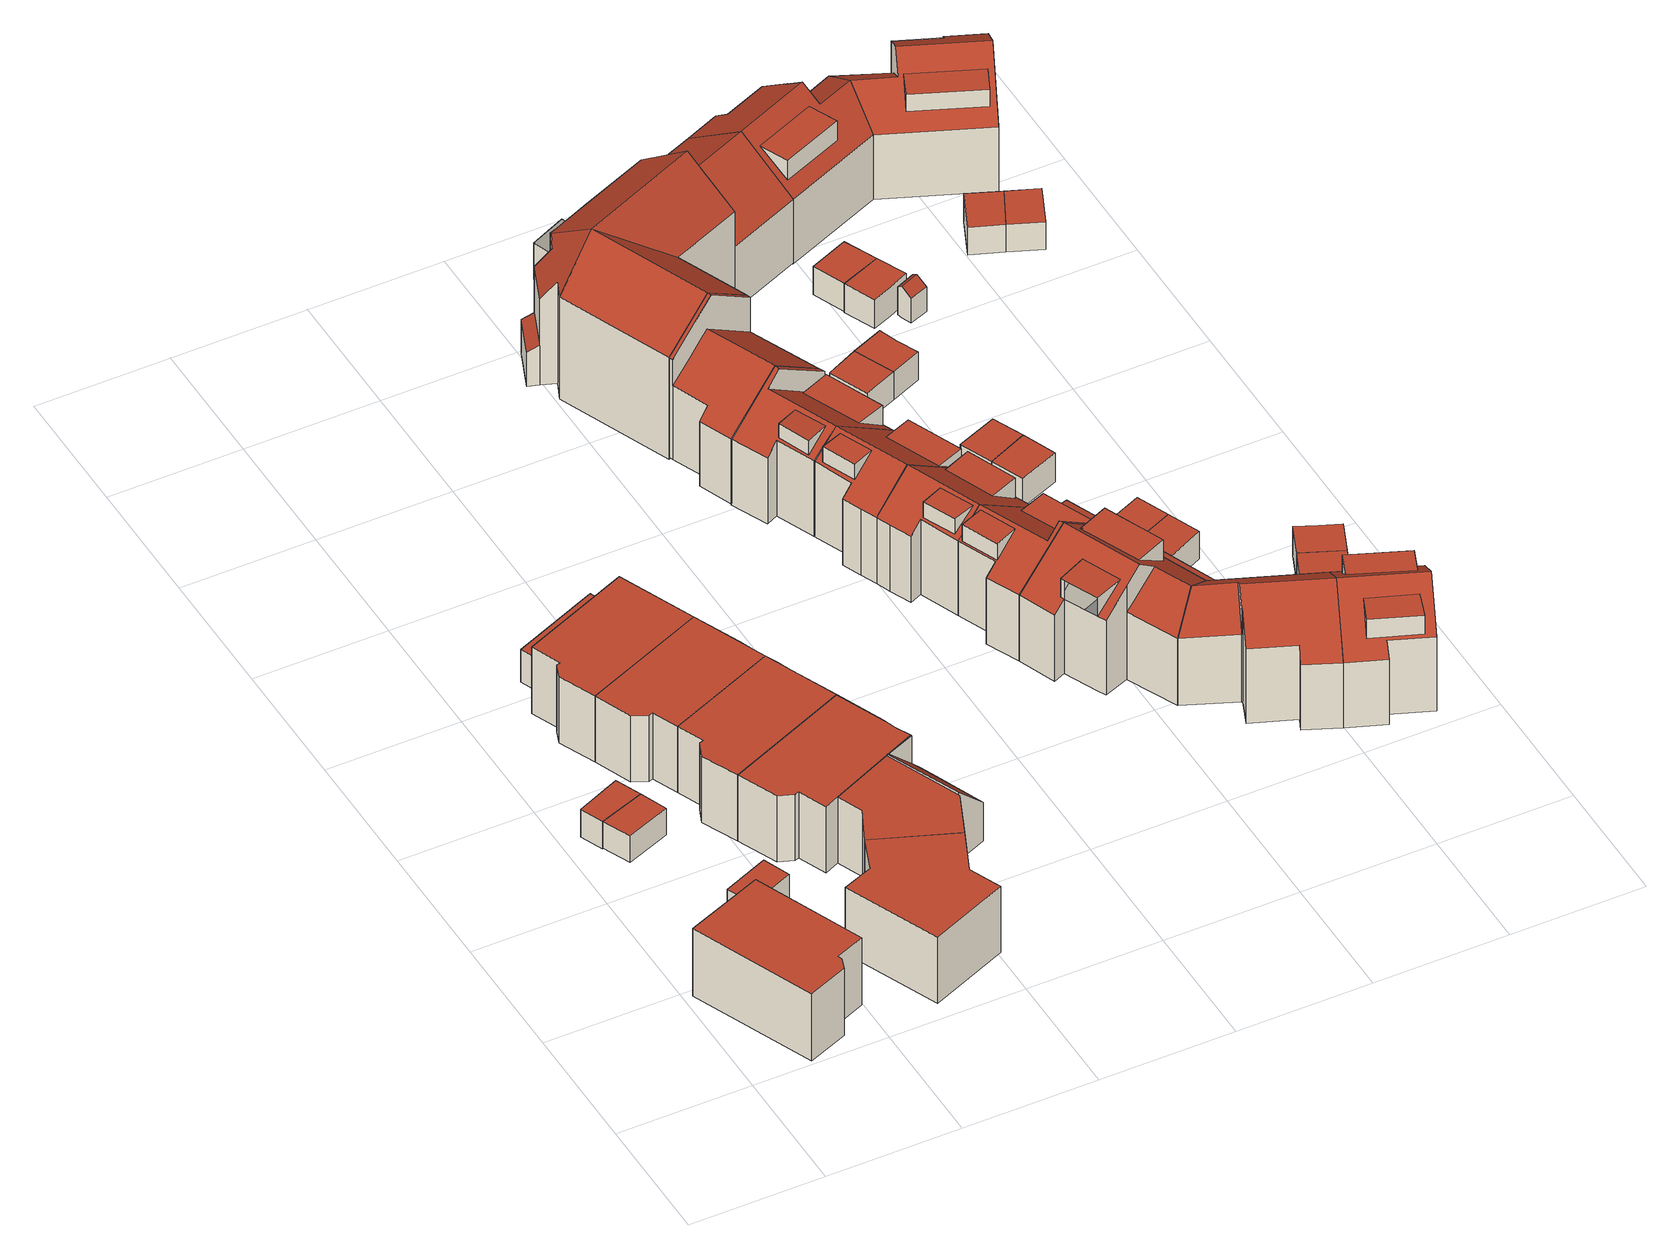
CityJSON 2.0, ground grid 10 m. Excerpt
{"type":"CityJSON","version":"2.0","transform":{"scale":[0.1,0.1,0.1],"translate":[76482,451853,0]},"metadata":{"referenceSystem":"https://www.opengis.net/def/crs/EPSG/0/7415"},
"CityObjects":{
"building1":{"type":"Building","attributes":{"Volume":345.25,"Dakoppervlakte":59.6,"Muuroppervlakte":185.3,"Vloeroppervlakte":59.6,"hoogte_Z_max_in_m_NAP":6.27,"GEB_DOEL":"woonfunctie","dateOfConstruction":"1982-01-01","measuredHeight":5.79},"geometry":[{"type":"Solid","lod":"2","boundaries":[[[[0,1,2,3,4,5,6]],[[7,8,9,10,11,12,13]],[[4,3,7,13]],[[3,2,8,7]],[[1,0,10,9]],[[0,6,11,10]],[[6,5,12,11]],[[13,12,5,4]],[[1,9,8,2]]]],"semantics":{"surfaces":[{"type":"GroundSurface"},{"type":"RoofSurface"},{"type":"WallSurface"}],"values":[[0,1,2,2,2,2,2,2,2]]}}]},
"building2":{"type":"Building","attributes":{"Volume":16.41,"Dakoppervlakte":6.98,"Muuroppervlakte":26.07,"Vloeroppervlakte":6.98,"hoogte_Z_max_in_m_NAP":2.78,"GEB_DOEL":"onbekend","dateOfConstruction":"1982-01-01","measuredHeight":2.35},"geometry":[{"type":"Solid","lod":"2","boundaries":[[[[14,15,16,17]],[[18,19,20,21]],[[21,16,15,18]],[[14,19,18,15]],[[17,20,19,14]],[[21,20,17,16]]]],"semantics":{"surfaces":[{"type":"GroundSurface"},{"type":"RoofSurface"},{"type":"WallSurface"}],"values":[[0,1,2,2,2,2]]}}]},
"building3":{"type":"Building","attributes":{"Volume":18.24,"Dakoppervlakte":8.02,"Muuroppervlakte":26.55,"Vloeroppervlakte":8.02,"hoogte_Z_max_in_m_NAP":2.78,"GEB_DOEL":"onbekend","dateOfConstruction":"1982-01-01","measuredHeight":2.28},"geometry":[{"type":"Solid","lod":"2","boundaries":[[[[22,23,24,25]],[[21,26,27,18]],[[23,18,27,24]],[[18,23,22,21]],[[25,26,21,22]],[[25,24,27,26]]]],"semantics":{"surfaces":[{"type":"GroundSurface"},{"type":"RoofSurface"},{"type":"WallSurface"}],"values":[[0,1,2,2,2,2]]}}]},
"building4":{"type":"Building","attributes":{"Volume":17.96,"Dakoppervlakte":7.63,"Muuroppervlakte":26.95,"Vloeroppervlakte":7.63,"hoogte_Z_max_in_m_NAP":2.8,"GEB_DOEL":"onbekend","dateOfConstruction":"1982-01-01","measuredHeight":2.35},"geometry":[{"type":"Solid","lod":"2","boundaries":[[[[28,29,30,31]],[[32,33,34,35]],[[28,31,33,32]],[[31,30,34,33]],[[29,35,34,30]],[[29,28,32,35]]]],"semantics":{"surfaces":[{"type":"GroundSurface"},{"type":"RoofSurface"},{"type":"WallSurface"}],"values":[[0,1,2,2,2,2]]}}]},
"building5":{"type":"Building","attributes":{"Volume":337.67,"Dakoppervlakte":59.56,"Muuroppervlakte":181.08,"Vloeroppervlakte":59.56,"hoogte_Z_max_in_m_NAP":5.97,"GEB_DOEL":"woonfunctie","dateOfConstruction":"1982-01-01","measuredHeight":5.67},"geometry":[{"type":"Solid","lod":"2","boundaries":[[[[36,37,38,39,40,41,42]],[[43,44,45,46,47,48,49]],[[39,38,49,48]],[[38,37,43,49]],[[36,42,45,44]],[[42,41,46,45]],[[40,47,46,41]],[[39,48,47,40]],[[44,43,37,36]]]],"semantics":{"surfaces":[{"type":"GroundSurface"},{"type":"RoofSurface"},{"type":"WallSurface"}],"values":[[0,1,2,2,2,2,2,2,2]]}}]},
"building6":{"type":"Building","attributes":{"Volume":324.87,"Dakoppervlakte":57.25,"Muuroppervlakte":178.39,"Vloeroppervlakte":57.25,"hoogte_Z_max_in_m_NAP":5.97,"GEB_DOEL":"woonfunctie","dateOfConstruction":"1982-01-01","measuredHeight":5.67},"geometry":[{"type":"Solid","lod":"2","boundaries":[[[[50,51,52,53,54,55,56,57,58]],[[59,60,61,62,63,64,65,66,67]],[[50,58,67,66]],[[58,57,59,67]],[[61,60,56,55]],[[55,54,62,61]],[[54,53,63,62]],[[57,56,60,59]],[[51,50,66,65,64,63,53,52]]]],"semantics":{"surfaces":[{"type":"GroundSurface"},{"type":"RoofSurface"},{"type":"WallSurface"}],"values":[[0,1,2,2,2,2,2,2,2]]}}]},
"building7":{"type":"Building","attributes":{"Volume":382.59,"Dakoppervlakte":75.91,"Muuroppervlakte":194.81,"Vloeroppervlakte":75.91,"hoogte_Z_max_in_m_NAP":5.97,"GEB_DOEL":"woonfunctie","dateOfConstruction":"1982-01-01","measuredHeight":5.69},"geometry":[{"type":"Solid","lod":"2","boundaries":[[[[68,69,70,71,72,73,74,75,76,50,58]],[[77,78,79,80,81,67,66]],[[82,83,84,85,86]],[[71,70,79,78]],[[70,69,80,79]],[[69,68,81,80]],[[68,58,67,81]],[[58,50,66,67]],[[73,72,83,82]],[[73,82,86,74]],[[71,78,77,84,83,72]],[[77,66,50,76,84]],[[76,75,74,86,85,84]]]],"semantics":{"surfaces":[{"type":"GroundSurface"},{"type":"RoofSurface"},{"type":"WallSurface"}],"values":[[0,1,1,2,2,2,2,2,2,2,2,2,2]]}}]},
"building8":{"type":"Building","attributes":{"Volume":322.99,"Dakoppervlakte":56.96,"Muuroppervlakte":178.58,"Vloeroppervlakte":56.96,"hoogte_Z_max_in_m_NAP":5.97,"GEB_DOEL":"woonfunctie","dateOfConstruction":"1982-01-01","measuredHeight":5.67},"geometry":[{"type":"Solid","lod":"2","boundaries":[[[[87,88,89,90,91,54,53,92,93]],[[63,62,94,95,96,97,98,99,100]],[[98,97,88,87]],[[54,91,94,62]],[[91,90,95,94]],[[90,89,96,95]],[[88,97,96,89]],[[53,54,62,63]],[[92,53,63,100,99,98,87,93]]]],"semantics":{"surfaces":[{"type":"GroundSurface"},{"type":"RoofSurface"},{"type":"WallSurface"}],"values":[[0,1,2,2,2,2,2,2,2]]}}]},
"building9":{"type":"Building","attributes":{"Volume":339.58,"Dakoppervlakte":60.06,"Muuroppervlakte":181.7,"Vloeroppervlakte":60.06,"hoogte_Z_max_in_m_NAP":5.97,"GEB_DOEL":"woonfunctie","dateOfConstruction":"1982-01-01","measuredHeight":5.65},"geometry":[{"type":"MultiSurface","lod":"2","boundaries":[[[101,102,103,104,105,106,107,108,88,87,109]],[[97,110,111,112,113,114,115,116,117,118,98]],[[87,88,97,98]],[[88,108,110,97]],[[108,107,111,110]],[[112,111,107,106]],[[106,105,113,112]],[[114,113,105,104]],[[104,103,115,114]],[[103,102,101,109,87,98,118,117,115]]],"semantics":{"surfaces":[{"type":"GroundSurface"},{"type":"RoofSurface"},{"type":"WallSurface"}],"values":[0,1,2,2,2,2,2,2,2,2]}}]},
"building10":{"type":"Building","attributes":{"Volume":305.53,"Dakoppervlakte":63.37,"Muuroppervlakte":164.56,"Vloeroppervlakte":56.82,"hoogte_Z_max_in_m_NAP":6.23,"GEB_DOEL":"woonfunctie","dateOfConstruction":"1982-01-01","measuredHeight":5.92},"geometry":[{"type":"Solid","lod":"2","boundaries":[[[[119,39,38,120,104,103,121,122,123,124,125]],[[49,48,126,127,128,129,130,115,114,131]],[[132,133,129,134,135,136,137]],[[121,103,115,130,133]],[[104,120,131,114]],[[120,38,49,131]],[[38,39,48,49]],[[48,39,119,126]],[[127,126,119,125]],[[133,130,129]],[[128,127,135,134]],[[134,129,128]],[[136,135,127,125,124]],[[104,114,115,103]],[[133,132,137,136,124,123,122,121]]]],"semantics":{"surfaces":[{"type":"GroundSurface"},{"type":"RoofSurface"},{"type":"WallSurface"}],"values":[[0,1,1,2,2,2,2,2,2,2,2,2,2,2,2]]}}]},
"building11":{"type":"Building","attributes":{"Volume":375.53,"Dakoppervlakte":62.54,"Muuroppervlakte":241.86,"Vloeroppervlakte":50.13,"hoogte_Z_max_in_m_NAP":11.97,"GEB_DOEL":"woonfunctie","dateOfConstruction":"1980-01-01","measuredHeight":11.51},"geometry":[{"type":"Solid","lod":"2","boundaries":[[[[138,139,140,141,142,143,144,145,146,147]],[[148,149,150,151]],[[149,152,153,154,155,150]],[[156,157,158,159]],[[158,157,160,161]],[[144,148,151,145]],[[145,151,150,146]],[[139,138,154,153]],[[154,138,147,155]],[[150,155,147,146]],[[141,160,157,142]],[[161,160,141,140,152]],[[159,148,144,143,156]],[[157,156,143,142]],[[152,149,148,159,158,161]],[[139,153,152,140]]]],"semantics":{"surfaces":[{"type":"GroundSurface"},{"type":"RoofSurface"},{"type":"WallSurface"}],"values":[[0,1,1,1,1,2,2,2,2,2,2,2,2,2,2,2]]}}]},
"building12":{"type":"Building","attributes":{"Volume":335.43,"Dakoppervlakte":43.65,"Muuroppervlakte":190.45,"Vloeroppervlakte":50.84,"hoogte_Z_max_in_m_NAP":9.4,"GEB_DOEL":"woonfunctie","dateOfConstruction":"1980-01-01","measuredHeight":8.96},"children":["building12-1","building12-2"],"geometry":[{"type":"Solid","lod":"2","boundaries":[[[[162,163,164,165,166,167,168,169,170]],[[171,172,173,174],[175,176,177,178]],[[179,180,171,174,181,150,155,182],[183,184,185,186]],[[151,150,181,187]],[[165,164,182,155]],[[179,182,164,163]],[[162,180,179,163]],[[162,170,171,180]],[[172,169,168,173]],[[167,166,150,151]],[[173,187,181,174]],[[187,173,168,167,151]],[[169,172,171,170]],[[166,165,155,150]],[[178,188,189,175]],[[188,178,177]],[[189,188,177,176]],[[189,176,175]],[[190,191,186,185]],[[190,184,183,191]],[[183,186,191]],[[190,185,184]]]],"semantics":{"surfaces":[{"type":"GroundSurface"},{"type":"RoofSurface"},{"type":"WallSurface"}],"values":[[0,1,1,1,2,2,2,2,2,2,2,2,2,2,1,2,2,2,1,2,2,2]]}}]},
"building12-1":{"type":"BuildingInstallation","attributes":{"relationToConstruction":"outside"},"parents":["building12"],"geometry":[{"type":"MultiSurface","lod":"2","boundaries":[[[178,188,189,175]],[[188,178,177]],[[189,188,177,176]],[[189,176,175]]],"semantics":{"surfaces":[{"type":"RoofSurface"},{"type":"WallSurface"}],"values":[0,1,1,1]}}]},
"building12-2":{"type":"BuildingInstallation","attributes":{"relationToConstruction":"outside"},"parents":["building12"],"geometry":[{"type":"MultiSurface","lod":"2","boundaries":[[[190,191,186,185]],[[190,184,183,191]],[[183,186,191]],[[190,185,184]]],"semantics":{"surfaces":[{"type":"RoofSurface"},{"type":"WallSurface"}],"values":[0,1,1,1]}}]},
"building13":{"type":"Building","attributes":{"Volume":1515.26,"Dakoppervlakte":189.24,"Muuroppervlakte":507.27,"Vloeroppervlakte":148.88,"hoogte_Z_max_in_m_NAP":11.97,"GEB_DOEL":"woonfunctie","dateOfConstruction":"1980-01-01","measuredHeight":11.65},"geometry":[{"type":"Solid","lod":"2","boundaries":[[[[192,193,194,195,196,197,198,199,200,201,202,203,204,205,206,207,208,209,210,211]],[[212,213,214,215,216]],[[217,218,219,220,221,222]],[[223,224,225,226,227,228,229]],[[230,227,226,231,232,233,234]],[[226,235,236,231]],[[226,225,237,160,157]],[[238,239,240,241,242]],[[157,156,235,226]],[[204,160,237,225,206,205]],[[157,160,204,203]],[[201,200,236,235]],[[232,231,236,200,199,198]],[[230,195,194,193,228,227]],[[193,192,240,229,228]],[[225,224,207,206]],[[238,242,241,211,210,209]],[[209,208,239,238]],[[240,192,211,241]],[[229,240,239,223]],[[222,221,220,214,213,212]],[[216,217,222,212]],[[215,219,218,217,216]],[[219,215,196,195,230,234,233,232,198,197,214,220]],[[203,202,156,157]],[[235,156,202,201]],[[196,215,214,197]],[[224,223,239,208,207]]]],"semantics":{"surfaces":[{"type":"GroundSurface"},{"type":"OuterCeilingSurface"},{"type":"OuterFloorSurface"},{"type":"RoofSurface"},{"type":"WallSurface"}],"values":[[0,1,2,3,3,3,3,3,3,4,4,4,4,4,4,4,4,4,4,4,4,4,4,4,4,4,4,4]]}}]},
"building14":{"type":"Building","attributes":{"Volume":322.81,"Dakoppervlakte":43.63,"Muuroppervlakte":170.34,"Vloeroppervlakte":49.44,"hoogte_Z_max_in_m_NAP":8.49,"GEB_DOEL":"woonfunctie","dateOfConstruction":"1980-01-01","measuredHeight":8.09},"children":["building14-1","building14-2"],"geometry":[{"type":"Solid","lod":"2","boundaries":[[[[243,162,170,169,244,245,246,247,248]],[[249,250,172,171],[251,252,253,254]],[[255,256,249,171,180,257,258],[259,260,261,262]],[[243,248,258,257]],[[248,247,255,258]],[[256,255,247,246]],[[162,243,257,180]],[[244,169,172,250]],[[170,171,172,169]],[[256,246,245,244,250,249]],[[170,162,180,171]],[[254,263,264,251]],[[263,254,253]],[[264,263,253,252]],[[264,252,251]],[[262,261,265,266]],[[265,260,259,266]],[[259,262,266]],[[265,261,260]]]],"semantics":{"surfaces":[{"type":"GroundSurface"},{"type":"RoofSurface"},{"type":"WallSurface"}],"values":[[0,1,1,2,2,2,2,2,2,2,2,1,2,2,2,1,2,2,2]]}}]},
"building14-1":{"type":"BuildingInstallation","attributes":{"relationToConstruction":"outside"},"parents":["building14"],"geometry":[{"type":"MultiSurface","lod":"2","boundaries":[[[254,263,264,251]],[[263,254,253]],[[264,263,253,252]],[[264,252,251]]],"semantics":{"surfaces":[{"type":"RoofSurface"},{"type":"WallSurface"}],"values":[0,1,1,1]}}]},
"building14-2":{"type":"BuildingInstallation","attributes":{"relationToConstruction":"outside"},"parents":["building14"],"geometry":[{"type":"MultiSurface","lod":"2","boundaries":[[[262,261,265,266]],[[265,260,259,266]],[[259,262,266]],[[265,261,260]]],"semantics":{"surfaces":[{"type":"RoofSurface"},{"type":"WallSurface"}],"values":[0,1,1,1]}}]},
"building15":{"type":"Building","attributes":{"Volume":328.59,"Dakoppervlakte":45.62,"Muuroppervlakte":171.28,"Vloeroppervlakte":50.41,"hoogte_Z_max_in_m_NAP":8.48,"GEB_DOEL":"woonfunctie","dateOfConstruction":"1980-01-01","measuredHeight":8.07},"children":["building15-1","building15-2"],"geometry":[{"type":"Solid","lod":"2","boundaries":[[[[267,268,246,245,244,269,270,271,272]],[[273,250,249,274],[275,276,277,278]],[[256,279,280,281,282,274,249],[283,284,285,286]],[[268,267,280,279]],[[281,280,267,272]],[[272,271,282,281]],[[279,256,246,268]],[[269,244,250,273]],[[249,250,244,245]],[[273,274,282,271,270,269]],[[246,256,249,245]],[[287,288,275,278]],[[287,277,276,288]],[[276,275,288]],[[287,278,277]],[[283,286,289,290]],[[289,285,284,290]],[[284,283,290]],[[289,286,285]]]],"semantics":{"surfaces":[{"type":"GroundSurface"},{"type":"RoofSurface"},{"type":"WallSurface"}],"values":[[0,1,1,2,2,2,2,2,2,2,2,1,2,2,2,1,2,2,2]]}}]},
"building15-1":{"type":"BuildingInstallation","attributes":{"relationToConstruction":"outside"},"parents":["building15"],"geometry":[{"type":"MultiSurface","lod":"2","boundaries":[[[287,288,275,278]],[[287,277,276,288]],[[276,275,288]],[[287,278,277]]],"semantics":{"surfaces":[{"type":"RoofSurface"},{"type":"WallSurface"}],"values":[0,1,1,1]}}]},
"building15-2":{"type":"BuildingInstallation","attributes":{"relationToConstruction":"outside"},"parents":["building15"],"geometry":[{"type":"MultiSurface","lod":"2","boundaries":[[[283,286,289,290]],[[289,285,284,290]],[[284,283,290]],[[289,286,285]]],"semantics":{"surfaces":[{"type":"RoofSurface"},{"type":"WallSurface"}],"values":[0,1,1,1]}}]},
"building16":{"type":"Building","attributes":{"Volume":616.92,"Dakoppervlakte":103.65,"Muuroppervlakte":271.67,"Vloeroppervlakte":102.09,"hoogte_Z_max_in_m_NAP":9.38,"GEB_DOEL":"woonfunctie","dateOfConstruction":"1980-01-01","measuredHeight":9.01},"children":["building16-1"],"geometry":[{"type":"MultiSurface","lod":"2","boundaries":[[[291,292,293,294,295,296,297,298,299,300,301,302,303,304,305,306]],[[307,308,309,310,311,312,313,314,315,316,317]],[[318,313,312,319,320,321],[322,323,324,325]],[[326,327,320,319,328]],[[329,330,331,332]],[[333,334,335,336]],[[307,337,338,339,308]],[[316,315,294,293]],[[310,309,316,293,292,291]],[[310,291,306,311]],[[311,306,326]],[[321,320,304,303]],[[313,318,329,297,296]],[[327,326,306,305]],[[320,327,305,304]],[[311,326,328,319,312]],[[314,295,294,315]],[[329,332,334,298,297]],[[298,334,333,299]],[[336,335,301,300]],[[299,333,336,300]],[[302,301,335,334,332,331]],[[321,330,329,318]],[[303,302,331,330]],[[313,296,295,314]],[[303,330,321]],[[337,307,317]],[[337,317,316,338]],[[309,308,339]],[[324,340,341,325]],[[340,324,323]],[[341,340,323,322]],[[322,325,341]]],"semantics":{"surfaces":[{"type":"GroundSurface"},{"type":"RoofSurface"},{"type":"WallSurface"}],"values":[0,1,1,1,1,1,1,2,2,2,2,2,2,2,2,2,2,2,2,2,2,2,2,2,2,2,2,2,2,1,2,2,2]}}]},
"building16-1":{"type":"BuildingInstallation","attributes":{"relationToConstruction":"outside"},"parents":["building16"],"geometry":[{"type":"MultiSurface","lod":"2","boundaries":[[[324,340,341,325]],[[340,324,323]],[[341,340,323,322]],[[322,325,341]]],"semantics":{"surfaces":[{"type":"RoofSurface"},{"type":"WallSurface"}],"values":[0,1,1,1]}}]},
"building17":{"type":"Building","attributes":{"Volume":395.65,"Dakoppervlakte":68.21,"Muuroppervlakte":217.73,"Vloeroppervlakte":75.3,"hoogte_Z_max_in_m_NAP":9.38,"GEB_DOEL":"woonfunctie","dateOfConstruction":"1980-01-01","measuredHeight":8.97},"children":["building17-1","building17-2"],"geometry":[{"type":"Solid","lod":"2","boundaries":[[[[296,295,342,343,271,270,269,344,345,346,347,348,349,299,298,297]],[[273,274,350,351,352,353,354],[355,356,357,358]],[[332,359,360,361,362,363,329]],[[333,364,365,334]],[[313,366,350,274,282,367,368,314],[369,370,371,372]],[[318,373,366,313]],[[273,269,270,274]],[[360,347,346,361]],[[362,361,346,345]],[[298,334,332,329,297]],[[348,347,360,359,365]],[[365,364,349,348]],[[349,364,333,299]],[[332,334,365,359]],[[313,296,297,329,318]],[[270,271,282,274]],[[269,273,354,344]],[[343,342,368,367]],[[368,342,295,314]],[[295,296,313,314]],[[318,329,363,352,373]],[[352,363,362,353]],[[350,366,373,352,351]],[[282,271,343,367]],[[353,362,345,344,354]],[[333,334,298,299]],[[374,375,355,358]],[[374,357,356,375]],[[356,355,375]],[[374,358,357]],[[371,376,377,372]],[[376,370,369,377]],[[369,372,377]],[[376,371,370]]]],"semantics":{"surfaces":[{"type":"GroundSurface"},{"type":"RoofSurface"},{"type":"WallSurface"}],"values":[[0,1,1,1,1,1,2,2,2,2,2,2,2,2,2,2,2,2,2,2,2,2,2,2,2,2,1,2,2,2,1,2,2,2]]}}]},
"building17-1":{"type":"BuildingInstallation","attributes":{"relationToConstruction":"outside"},"parents":["building17"],"geometry":[{"type":"MultiSurface","lod":"2","boundaries":[[[374,375,355,358]],[[374,357,356,375]],[[356,355,375]],[[374,358,357]]],"semantics":{"surfaces":[{"type":"RoofSurface"},{"type":"WallSurface"}],"values":[0,1,1,1]}}]},
"building17-2":{"type":"BuildingInstallation","attributes":{"relationToConstruction":"outside"},"parents":["building17"],"geometry":[{"type":"MultiSurface","lod":"2","boundaries":[[[371,376,377,372]],[[376,370,369,377]],[[369,372,377]],[[376,371,370]]],"semantics":{"surfaces":[{"type":"RoofSurface"},{"type":"WallSurface"}],"values":[0,1,1,1]}}]},
"building18":{"type":"Building","attributes":{"Volume":498.92,"Dakoppervlakte":86.49,"Muuroppervlakte":239.54,"Vloeroppervlakte":68.84,"hoogte_Z_max_in_m_NAP":9.39,"GEB_DOEL":"woonfunctie","dateOfConstruction":"1980-01-01","measuredHeight":9.01},"geometry":[{"type":"MultiSurface","lod":"2","boundaries":[[[304,303,378,379,380,381,382,383,384,385,305]],[[386,387,388,389,390,391,392,393]],[[320,394,392,391,395,321]],[[394,320,327,396,397]],[[320,304,305,327]],[[392,394,397,396,393]],[[303,304,320,321]],[[321,395,378,303]],[[391,390,380,379,378,395]],[[390,389,381,380]],[[382,381,389,388]],[[383,382,388,387]],[[384,383,387,386]],[[393,385,384,386]],[[396,327,305,385]]],"semantics":{"surfaces":[{"type":"GroundSurface"},{"type":"RoofSurface"},{"type":"WallSurface"}],"values":[0,1,1,1,2,2,2,2,2,2,2,2,2,2,2]}}]},
"building19":{"type":"Building","attributes":{"Volume":20.35,"Dakoppervlakte":8.41,"Muuroppervlakte":28.2,"Vloeroppervlakte":8.41,"hoogte_Z_max_in_m_NAP":2.88,"GEB_DOEL":"onbekend","dateOfConstruction":"1980-01-01","measuredHeight":2.42},"geometry":[{"type":"Solid","lod":"2","boundaries":[[[[398,399,400,401]],[[402,403,404,405]],[[401,405,404,398]],[[401,400,402,405]],[[402,400,399,403]],[[399,398,404,403]]]],"semantics":{"surfaces":[{"type":"GroundSurface"},{"type":"RoofSurface"},{"type":"WallSurface"}],"values":[[0,1,2,2,2,2]]}}]},
"building20":{"type":"Building","attributes":{"Volume":20.08,"Dakoppervlakte":8.28,"Muuroppervlakte":28.1,"Vloeroppervlakte":8.28,"hoogte_Z_max_in_m_NAP":2.88,"GEB_DOEL":"onbekend","dateOfConstruction":"1980-01-01","measuredHeight":2.43},"geometry":[{"type":"Solid","lod":"2","boundaries":[[[[406,407,408,409]],[[410,411,412,413]],[[411,406,409,412]],[[409,408,413,412]],[[407,410,413,408]],[[407,406,411,410]]]],"semantics":{"surfaces":[{"type":"GroundSurface"},{"type":"RoofSurface"},{"type":"WallSurface"}],"values":[[0,1,2,2,2,2]]}}]},
"building21":{"type":"Building","attributes":{"Volume":20.6,"Dakoppervlakte":8.36,"Muuroppervlakte":28.66,"Vloeroppervlakte":8.36,"hoogte_Z_max_in_m_NAP":2.88,"GEB_DOEL":"onbekend","dateOfConstruction":"1980-01-01","measuredHeight":2.46},"geometry":[{"type":"Solid","lod":"2","boundaries":[[[[414,415,416,417]],[[411,418,419,412]],[[414,417,418,411]],[[417,416,419,418]],[[415,412,419,416]],[[414,411,412,415]]]],"semantics":{"surfaces":[{"type":"GroundSurface"},{"type":"RoofSurface"},{"type":"WallSurface"}],"values":[[0,1,2,2,2,2]]}}]},
"building22":{"type":"Building","attributes":{"Volume":19.69,"Dakoppervlakte":8.17,"Muuroppervlakte":27.72,"Vloeroppervlakte":8.17,"hoogte_Z_max_in_m_NAP":2.88,"GEB_DOEL":"onbekend","dateOfConstruction":"1980-01-01","measuredHeight":2.41},"geometry":[{"type":"Solid","lod":"2","boundaries":[[[[420,399,398,421,422]],[[423,404,403,424,425]],[[399,420,424,403]],[[398,404,423,421]],[[398,399,403,404]],[[420,422,421,423,425,424]]]],"semantics":{"surfaces":[{"type":"GroundSurface"},{"type":"RoofSurface"},{"type":"WallSurface"}],"values":[[0,1,2,2,2,2]]}}]},
"building23":{"type":"Building","attributes":{"Volume":362.12,"Dakoppervlakte":61.86,"Muuroppervlakte":196.17,"Vloeroppervlakte":49.76,"hoogte_Z_max_in_m_NAP":9.35,"GEB_DOEL":"woonfunctie","dateOfConstruction":"1980-01-01","measuredHeight":8.82},"geometry":[{"type":"Solid","lod":"2","boundaries":[[[[426,427,428,429,430,431,432,433]],[[434,435,436,437,438,439]],[[440,441,438,437]],[[432,431,439,438]],[[434,439,431,430]],[[430,429,435,434]],[[436,435,429,428]],[[436,428,427,426,440,437]],[[426,433,441,440]],[[441,433,432,438]]]],"semantics":{"surfaces":[{"type":"GroundSurface"},{"type":"RoofSurface"},{"type":"WallSurface"}],"values":[[0,1,1,2,2,2,2,2,2,2]]}}]},
"building24":{"type":"Building","attributes":{"Volume":393.18,"Dakoppervlakte":43.6,"Muuroppervlakte":200.98,"Vloeroppervlakte":51.48,"hoogte_Z_max_in_m_NAP":9.39,"GEB_DOEL":"woonfunctie","dateOfConstruction":"1980-01-01","measuredHeight":9},"children":["building24-1","building24-2"],"geometry":[{"type":"Solid","lod":"2","boundaries":[[[[442,443,444,445,380,379,378,446]],[[447,448,391,390,449,450],[451,452,453,454]],[[448,455,395,391],[456,457,458,459]],[[378,395,455,446]],[[447,450,444,443]],[[445,449,390,380]],[[390,391,395,378,379,380]],[[455,448,447,443,442,446]],[[450,449,445,444]],[[451,454,460,461]],[[460,454,453]],[[452,461,460,453]],[[461,452,451]],[[462,463,456,459]],[[462,459,458]],[[457,463,462,458]],[[463,457,456]]]],"semantics":{"surfaces":[{"type":"GroundSurface"},{"type":"RoofSurface"},{"type":"WallSurface"}],"values":[[0,1,1,2,2,2,2,2,2,1,2,2,2,1,2,2,2]]}}]},
"building24-1":{"type":"BuildingInstallation","attributes":{"relationToConstruction":"outside"},"parents":["building24"],"geometry":[{"type":"MultiSurface","lod":"2","boundaries":[[[451,454,460,461]],[[460,454,453]],[[452,461,460,453]],[[461,452,451]]],"semantics":{"surfaces":[{"type":"RoofSurface"},{"type":"WallSurface"}],"values":[0,1,1,1]}}]},
"building24-2":{"type":"BuildingInstallation","attributes":{"relationToConstruction":"outside"},"parents":["building24"],"geometry":[{"type":"MultiSurface","lod":"2","boundaries":[[[462,463,456,459]],[[462,459,458]],[[457,463,462,458]],[[463,457,456]]],"semantics":{"surfaces":[{"type":"RoofSurface"},{"type":"WallSurface"}],"values":[0,1,1,1]}}]},
"building25":{"type":"Building","attributes":{"Volume":20.46,"Dakoppervlakte":8.48,"Muuroppervlakte":28.25,"Vloeroppervlakte":8.48,"hoogte_Z_max_in_m_NAP":2.88,"GEB_DOEL":"onbekend","dateOfConstruction":"1980-01-01","measuredHeight":2.41},"geometry":[{"type":"Solid","lod":"2","boundaries":[[[[464,465,466,467]],[[468,469,470,471]],[[467,466,468,471]],[[465,469,468,466]],[[470,469,465,464]],[[464,467,471,470]]]],"semantics":{"surfaces":[{"type":"GroundSurface"},{"type":"RoofSurface"},{"type":"WallSurface"}],"values":[[0,1,2,2,2,2]]}}]},
"building26":{"type":"Building","attributes":{"Volume":19.49,"Dakoppervlakte":7.92,"Muuroppervlakte":27.95,"Vloeroppervlakte":7.92,"hoogte_Z_max_in_m_NAP":2.88,"GEB_DOEL":"onbekend","dateOfConstruction":"1980-01-01","measuredHeight":2.46},"geometry":[{"type":"Solid","lod":"2","boundaries":[[[[472,473,474,475,476]],[[477,468,471,478,479]],[[476,475,478,471]],[[472,468,477,473]],[[472,476,471,468]],[[475,474,473,477,479,478]]]],"semantics":{"surfaces":[{"type":"GroundSurface"},{"type":"RoofSurface"},{"type":"WallSurface"}],"values":[[0,1,2,2,2,2]]}}]},
"building27":{"type":"Building","attributes":{"Volume":21.05,"Dakoppervlakte":8.6,"Muuroppervlakte":28.87,"Vloeroppervlakte":8.6,"hoogte_Z_max_in_m_NAP":2.88,"GEB_DOEL":"onbekend","dateOfConstruction":"1980-01-01","measuredHeight":2.45},"geometry":[{"type":"Solid","lod":"2","boundaries":[[[[480,481,482,483]],[[484,485,486,487]],[[481,480,485,484]],[[480,483,486,485]],[[482,487,486,483]],[[481,484,487,482]]]],"semantics":{"surfaces":[{"type":"GroundSurface"},{"type":"RoofSurface"},{"type":"WallSurface"}],"values":[[0,1,2,2,2,2]]}}]},
"building28":{"type":"Building","attributes":{"Volume":4.6,"Dakoppervlakte":2.29,"Muuroppervlakte":13.05,"Vloeroppervlakte":1.83,"hoogte_Z_max_in_m_NAP":3.24,"GEB_DOEL":"onbekend","dateOfConstruction":"1980-01-01","measuredHeight":2.76},"geometry":[{"type":"Solid","lod":"2","boundaries":[[[[488,489,490,491,492,493]],[[494,495,496,497]],[[498,499,495,494]],[[489,488,499,498]],[[497,496,492,491]],[[494,497,491,490]],[[496,495,499,488,493,492]],[[490,489,498,494]]]],"semantics":{"surfaces":[{"type":"GroundSurface"},{"type":"RoofSurface"},{"type":"WallSurface"}],"values":[[0,1,1,2,2,2,2,2]]}}]},
"building29":{"type":"Building","attributes":{"Volume":510.35,"Dakoppervlakte":72.07,"Muuroppervlakte":240.95,"Vloeroppervlakte":69.08,"hoogte_Z_max_in_m_NAP":9.35,"GEB_DOEL":"woonfunctie","dateOfConstruction":"1980-01-01","measuredHeight":8.97},"children":["building29-1"],"geometry":[{"type":"Solid","lod":"2","boundaries":[[[[500,501,502,503,504,505,506,507,508,509]],[[510,511,512,513,514,515,439,438]],[[516,510,438,441,517,518],[519,520,521,522]],[[523,516,518,524,525]],[[500,509,514,513]],[[508,507,439,515]],[[439,507,506,505,441,438]],[[517,441,505,504]],[[517,504,503,518]],[[518,503,502,524]],[[525,524,502,501]],[[523,525,512,511]],[[511,510,516,523]],[[512,525,501,500,513]],[[509,508,515,514]],[[526,519,522,527]],[[520,526,527,521]],[[520,519,526]],[[527,522,521]]]],"semantics":{"surfaces":[{"type":"GroundSurface"},{"type":"RoofSurface"},{"type":"WallSurface"}],"values":[[0,1,1,1,2,2,2,2,2,2,2,2,2,2,2,1,2,2,2]]}}]},
"building29-1":{"type":"BuildingInstallation","attributes":{"relationToConstruction":"outside"},"parents":["building29"],"geometry":[{"type":"MultiSurface","lod":"2","boundaries":[[[526,519,522,527]],[[520,526,527,521]],[[520,519,526]],[[527,522,521]]],"semantics":{"surfaces":[{"type":"RoofSurface"},{"type":"WallSurface"}],"values":[0,1,1,1]}}]},
"building30":{"type":"Building","attributes":{"Volume":20.23,"Dakoppervlakte":8.28,"Muuroppervlakte":28.33,"Vloeroppervlakte":8.28,"hoogte_Z_max_in_m_NAP":2.88,"GEB_DOEL":"onbekend","dateOfConstruction":"1980-01-01","measuredHeight":2.44},"geometry":[{"type":"Solid","lod":"2","boundaries":[[[[481,528,529,530,482]],[[484,487,531,532,533]],[[482,487,484,481]],[[482,530,531,487]],[[528,481,484,533]],[[531,530,529,528,533,532]]]],"semantics":{"surfaces":[{"type":"GroundSurface"},{"type":"RoofSurface"},{"type":"WallSurface"}],"values":[[0,1,2,2,2,2]]}}]},
"building31":{"type":"Building","attributes":{"Volume":20.16,"Dakoppervlakte":8.41,"Muuroppervlakte":28.02,"Vloeroppervlakte":8.41,"hoogte_Z_max_in_m_NAP":2.88,"GEB_DOEL":"onbekend","dateOfConstruction":"1980-01-01","measuredHeight":2.4},"geometry":[{"type":"Solid","lod":"2","boundaries":[[[[534,535,536,537]],[[538,539,540,541]],[[534,537,538,541]],[[536,539,538,537]],[[539,536,535,540]],[[535,534,541,540]]]],"semantics":{"surfaces":[{"type":"GroundSurface"},{"type":"RoofSurface"},{"type":"WallSurface"}],"values":[[0,1,2,2,2,2]]}}]},
"building32":{"type":"Building","attributes":{"Volume":19.81,"Dakoppervlakte":8.22,"Muuroppervlakte":27.88,"Vloeroppervlakte":8.22,"hoogte_Z_max_in_m_NAP":2.88,"GEB_DOEL":"onbekend","dateOfConstruction":"1980-01-01","measuredHeight":2.41},"geometry":[{"type":"Solid","lod":"2","boundaries":[[[[542,543,534,537]],[[541,544,545,538]],[[534,543,544,541]],[[543,542,545,544]],[[537,538,545,542]],[[537,534,541,538]]]],"semantics":{"surfaces":[{"type":"GroundSurface"},{"type":"RoofSurface"},{"type":"WallSurface"}],"values":[[0,1,2,2,2,2]]}}]},
"building33":{"type":"Building","attributes":{"Volume":521.34,"Dakoppervlakte":74.63,"Muuroppervlakte":242.08,"Vloeroppervlakte":71.01,"hoogte_Z_max_in_m_NAP":9.38,"GEB_DOEL":"woonfunctie","dateOfConstruction":"1980-01-01","measuredHeight":8.98},"children":["building33-1"],"geometry":[{"type":"Solid","lod":"2","boundaries":[[[[546,547,548,504,503,502,549,550,551,552]],[[553,554,555,556,518,517],[557,558,559,560]],[[561,562,563,564,555,554]],[[556,565,524,518]],[[563,562,552,551]],[[551,550,564,563]],[[503,504,517,518]],[[553,517,504,548]],[[547,554,553,548]],[[502,524,565,549]],[[503,518,524,502]],[[550,549,565,556,555,564]],[[554,547,546,561]],[[561,546,552,562]],[[566,567,560,559]],[[566,559,558]],[[557,567,566,558]],[[557,560,567]]]],"semantics":{"surfaces":[{"type":"GroundSurface"},{"type":"RoofSurface"},{"type":"WallSurface"}],"values":[[0,1,1,1,2,2,2,2,2,2,2,2,2,2,1,2,2,2]]}}]},
"building33-1":{"type":"BuildingInstallation","attributes":{"relationToConstruction":"outside"},"parents":["building33"],"geometry":[{"type":"MultiSurface","lod":"2","boundaries":[[[566,567,560,559]],[[566,559,558]],[[557,567,566,558]],[[557,560,567]]],"semantics":{"surfaces":[{"type":"RoofSurface"},{"type":"WallSurface"}],"values":[0,1,1,1]}}]}
},
"vertices":[
[44,1,5],[6,93,5],[64,116,5],[98,34,5],[76,25,5],[77,22,5],[74,13,5],[98,34,63],[64,116,63],[6,93,63],[44,1,63],[74,13,63],[77,22,63],[76,25,63],
[48,278,4],[56,259,4],[22,247,4],[15,264,4],[56,259,28],[48,278,28],[15,264,28],[22,247,28],
[22,247,5],[56,259,5],[64,239,5],[31,226,5],[31,226,28],[64,239,28],
[62,151,4],[96,165,4],[104,145,4],[71,131,4],[62,151,28],[71,131,28],[104,145,28],[96,165,28],
[113,85,3],[136,94,3],[146,120,3],[206,96,3],[192,63,3],[202,39,3],[143,14,3],[136,94,60],[113,85,60],[143,14,60],[202,39,60],[192,63,60],[206,96,60],[146,120,60],
[150,363,3],[165,328,3],[169,317,3],[173,308,3],[91,274,3],[83,293,3],[80,292,3],[69,297,3],[58,325,3],[69,297,60],[80,292,60],[83,293,60],[91,274,60],[173,308,60],[169,317,60],[165,328,60],[150,363,60],[58,325,60],
[46,352,3],[50,363,3],[53,364,3],[44,386,3],[61,393,3],[52,416,3],[117,443,3],[122,430,3],[126,420,3],[126,420,60],[44,386,60],[53,364,60],[50,363,60],[46,352,60],[52,416,31],[61,393,31],[126,420,31],[122,430,31],[117,443,31],
[196,253,3],[103,214,3],[91,241,3],[96,253,3],[99,254,3],[177,299,3],[181,288,3],[99,254,60],[96,253,60],[91,241,60],[103,214,60],[196,253,60],[181,288,60],[177,299,60],
[214,208,3],[215,206,3],[220,196,3],[150,165,3],[139,160,3],[130,181,3],[127,180,3],[116,184,3],[211,217,3],[116,184,60],[127,180,60],[130,181,60],[139,160,60],[150,165,60],[220,196,60],[215,206,60],[214,208,60],[211,217,60],
[220,129,3],[158,146,3],[220,195,3],[223,189,3],[228,177,3],[243,140,3],[220,130,3],[220,129,60],[220,130,60],[197,185,60],[199,186,60],[220,195,60],[158,146,60],[223,189,36],[220,195,36],[197,185,62],[220,130,62],[243,140,36],[228,177,36],
[242,528,5],[250,532,5],[239,559,5],[238,562,5],[274,577,5],[311,593,5],[312,590,5],[334,537,5],[293,520,5],[252,503,5],[312,590,60],[271,572,94],[293,520,94],[334,537,61],[239,559,69],[250,532,68],[242,528,61],[252,503,61],[311,593,90],[274,577,120],[275,574,120],[312,590,90],[238,562,91],[239,559,91],
[285,451,4],[273,480,4],[264,476,4],[252,503,4],[293,520,4],[334,537,4],[336,533,4],[358,481,4],[305,459,4],[305,459,85],[358,481,42],[336,533,42],[283,511,85],[314,521,61],[336,531,43],[354,487,43],[332,478,61],[273,480,69],[285,451,69],[294,516,94],[264,476,61],[284,457,70],[275,481,70],[290,487,83],[300,464,83],[336,533,61],[354,487,60],[336,531,60],[275,481,82],[284,457,82],
[210,695,3],[221,691,3],[227,704,3],[227,705,3],[233,707,3],[261,719,3],[312,740,3],[327,705,3],[342,668,3],[289,646,3],[311,593,3],[274,577,3],[238,562,3],[206,640,3],[203,647,3],[209,661,3],[198,665,3],[190,668,3],[191,670,3],[202,698,3],[253,738,35],[257,728,35],[261,719,35],[233,707,35],[226,726,35],[226,726,66],[230,716,66],[233,707,66],[261,719,66],[257,728,66],[253,738,66],[198,665,77],[209,661,91],[203,647,91],[237,667,120],[227,704,91],[221,691,91],[210,695,77],[227,705,91],[327,705,120],[312,740,91],[261,719,91],[233,707,91],[289,646,90],[342,668,90],[206,640,91],[190,668,32],[198,665,37],[210,695,37],[202,698,32],[191,670,32],
[297,422,4],[381,426,4],[328,404,4],[299,392,4],[294,404,4],[288,418,4],[328,404,85],[381,426,42],[341,458,61],[362,467,44],[379,426,44],[358,417,61],[294,404,61],[299,392,61],[297,422,68],[288,418,61],[299,422,70],[289,447,70],[305,453,83],[315,429,83],[379,426,60],[362,467,60],[289,447,83],[299,422,83],
[310,365,4],[303,381,4],[404,371,4],[351,348,4],[331,340,4],[319,369,4],[404,371,42],[351,348,85],[360,412,61],[381,421,43],[396,384,43],[375,375,61],[303,381,61],[310,365,61],[319,369,69],[331,340,68],[348,351,83],[331,345,70],[321,369,70],[337,376,83],[396,384,61],[381,421,61],[321,369,83],[331,345,83],
[379,227,4],[376,233,4],[365,258,4],[356,254,4],[345,282,4],[386,298,4],[428,316,4],[456,327,4],[484,339,4],[494,315,4],[466,302,4],[481,265,4],[459,240,4],[436,217,4],[415,196,4],[398,234,4],[385,270,85],[397,241,85],[376,233,68],[379,227,68],[398,234,84],[410,239,94],[386,298,94],[345,282,61],[356,254,61],[365,258,68],[364,261,68],[428,316,59],[424,245,82],[436,217,82],[459,240,59],[420,306,68],[439,261,68],[416,251,86],[397,296,86],[398,234,62],[415,196,62],[410,239,71],[428,316,34],[459,240,34],[481,265,29],[456,327,29],[484,339,28],[456,327,28],[466,302,28],[494,315,28],[364,261,84],[365,258,84],[376,233,84],[439,261,86],[420,306,86],
[334,307,4],[343,311,4],[404,369,4],[405,369,4],[432,381,4],[445,350,4],[446,351,4],[474,363,4],[373,296,85],[384,301,76],[426,319,42],[405,369,42],[404,369,42],[385,355,60],[406,364,43],[424,321,43],[403,313,60],[446,351,29],[445,350,29],[432,381,29],[405,369,34],[426,319,34],[474,363,28],[446,351,28],[384,301,94],[343,311,68],[334,307,61],[344,311,69],[333,338,69],[350,345,83],[361,318,83],[426,319,59],[424,321,59],[406,364,59],[333,338,83],[344,311,83],
[533,209,4],[516,168,4],[499,127,4],[474,138,4],[478,147,4],[446,160,4],[454,180,4],[453,180,4],[454,180,84],[446,160,68],[478,147,68],[474,138,60],[499,127,60],[516,168,94],[458,192,94],[453,180,84],[464,206,82],[533,209,60],[453,180,62],[458,192,71],
[379,573,5],[392,543,5],[367,533,5],[355,562,5],[367,533,29],[392,543,29],[379,573,29],[355,562,29],
[407,437,5],[397,461,5],[427,473,5],[437,450,5],[397,461,29],[407,437,29],[437,450,29],[427,473,29],
[407,437,4],[437,450,4],[447,425,4],[417,413,4],[417,413,29],[447,425,29],
[415,553,5],[403,583,5],[408,569,5],[403,583,29],[415,553,29],[408,569,29],
[342,668,5],[325,709,5],[312,740,5],[341,753,5],[337,762,5],[364,773,5],[381,732,5],[397,691,5],[337,762,62],[341,753,69],[312,740,69],[325,709,93],[381,732,93],[364,773,62],[342,668,60],[397,691,60],
[573,145,4],[560,113,4],[530,125,4],[527,116,4],[590,186,4],[560,113,68],[573,145,94],[527,116,60],[530,125,68],[561,138,85],[554,118,69],[519,132,69],[527,151,85],[590,186,60],[528,178,84],[535,196,68],[578,178,68],[571,160,84],[519,132,85],[554,118,85],[578,178,84],[535,196,84],
[394,658,5],[423,670,5],[434,646,5],[404,634,5],[434,646,29],[423,670,29],[394,658,29],[404,634,29],
[434,646,4],[444,624,4],[429,617,4],[414,611,4],[404,634,4],[444,624,29],[414,611,29],[429,617,29],
[529,242,4],[539,266,4],[569,253,4],[559,229,4],[539,266,29],[529,242,29],[559,229,29],[569,253,29],
[433,615,5],[447,621,5],[448,617,5],[451,609,5],[437,604,5],[434,611,5],[448,617,32],[434,611,32],[437,604,26],[451,609,26],[447,621,29],[433,615,29],
[426,788,4],[434,768,4],[473,785,4],[472,754,4],[472,722,4],[397,691,4],[381,732,4],[364,773,4],[390,784,4],[394,775,4],[438,756,93],[433,768,84],[434,768,84],[426,788,69],[394,775,69],[390,784,62],[444,742,82],[472,722,60],[472,754,82],[436,742,84],[445,721,67],[399,702,67],[390,723,84],[433,768,61],[473,785,61],[434,768,61],[445,721,84],[399,702,84],
[549,290,4],[564,283,4],[579,277,4],[579,277,29],[564,283,29],[549,290,29],
[523,636,5],[500,645,5],[513,675,5],[537,665,5],[537,665,29],[513,675,29],[500,645,29],[523,636,29],
[560,656,5],[547,626,5],[547,626,29],[560,656,29],
[583,773,4],[565,733,4],[547,691,4],[512,769,4],[520,788,4],[552,775,4],[556,784,4],[547,691,60],[565,733,94],[507,757,94],[501,742,82],[547,703,68],[497,724,68],[505,742,83],[555,721,83],[583,773,61],[556,784,61],[552,775,69],[520,788,69],[512,769,60],[497,724,83],[547,703,83]
]}
